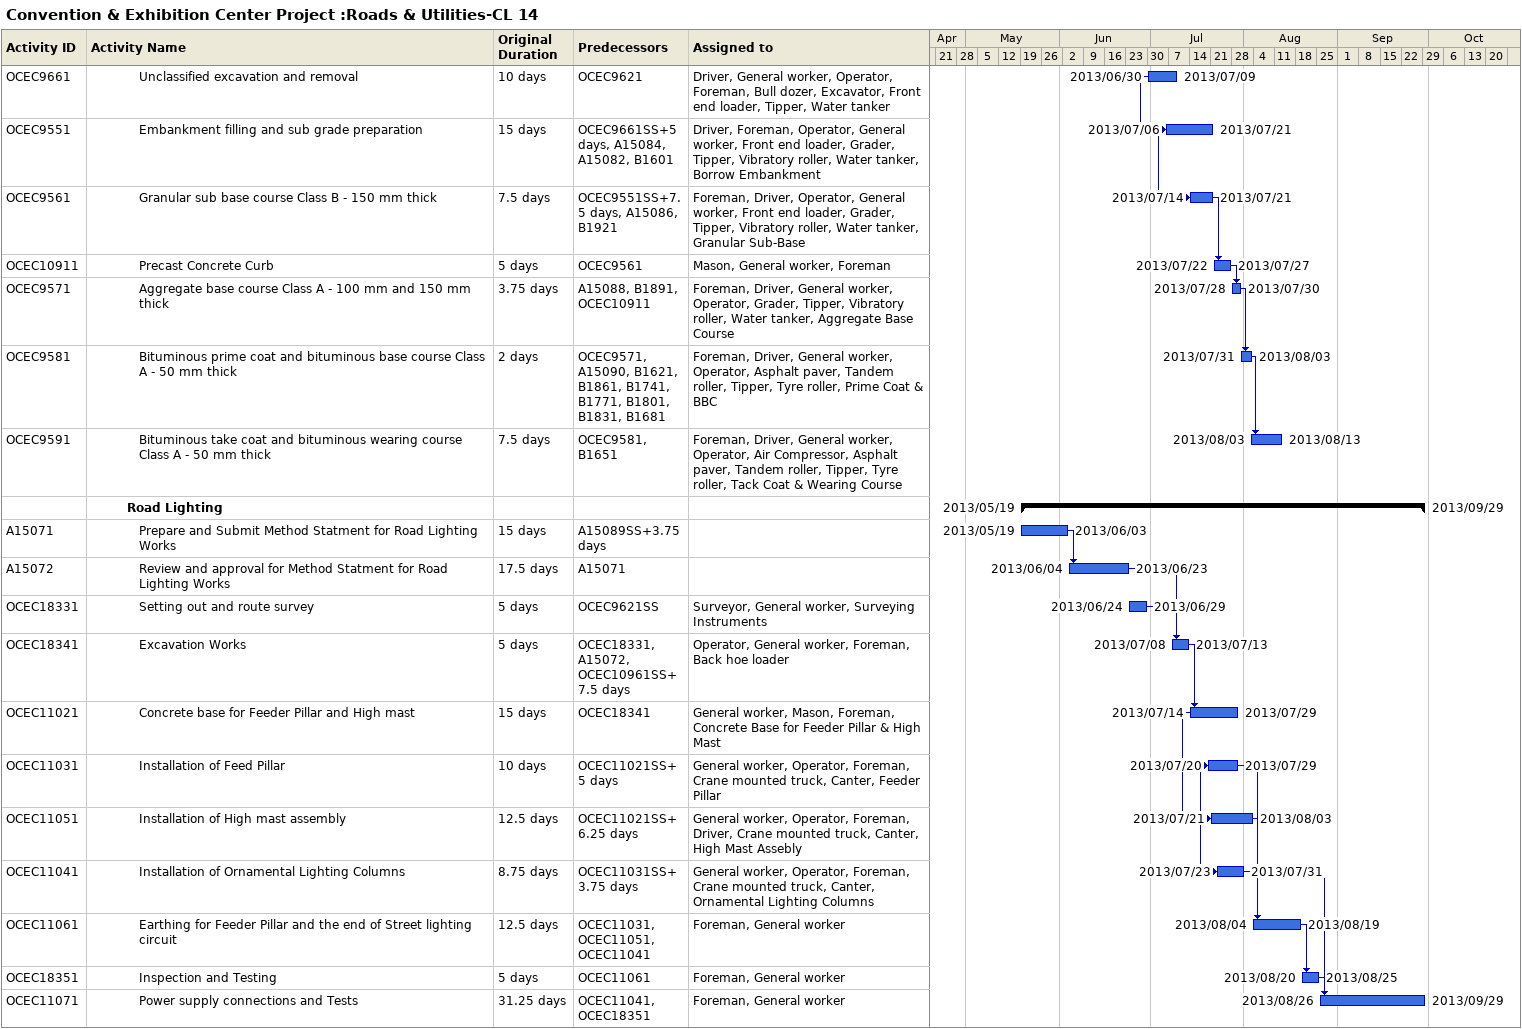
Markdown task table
Convention & Exhibition Center Project :Roads & Utilities-CL 14

| ID | Level | Task | Original duration | Start | Finish | Predecessors | Resources |
|---|---|---|---|---|---|---|---|
| OCEC9661 | 5 | Unclassified excavation and removal | 10d | 2013-06-30 | 2013-07-09 | OCEC9621 | Driver, General worker, Operator, Foreman, Bull dozer, Excavator, Front end loader, Tipper, Water tanker |
| OCEC9551 | 5 | Embankment filling and sub grade preparation | 15d | 2013-07-06 | 2013-07-21 | OCEC9661SS+5d, A15084, A15082, B1601 | Driver, Foreman, Operator, General worker, Front end loader, Grader, Tipper, Vibratory roller, Water tanker, Borrow Embankment |
| OCEC9561 | 5 | Granular sub base course Class B - 150 mm thick | 7.5d | 2013-07-14 | 2013-07-21 | OCEC9551SS+7.5d, A15086, B1921 | Foreman, Driver, Operator, General worker, Front end loader, Grader, Tipper, Vibratory roller, Water tanker, Granular Sub-Base |
| OCEC10911 | 5 | Precast Concrete Curb | 5d | 2013-07-22 | 2013-07-27 | OCEC9561 | Mason, General worker, Foreman |
| OCEC9571 | 5 | Aggregate base course Class A - 100 mm and 150 mm thick | 3.75d | 2013-07-28 | 2013-07-30 | A15088, B1891, OCEC10911 | Foreman, Driver, General worker, Operator, Grader, Tipper, Vibratory roller, Water tanker, Aggregate Base Course |
| OCEC9581 | 5 | Bituminous prime coat and bituminous base course Class A - 50 mm thick | 2d | 2013-07-31 | 2013-08-03 | OCEC9571, A15090, B1621, B1861, B1741, B1771, B1801, B1831, B1681 | Foreman, Driver, General worker, Operator, Asphalt paver, Tandem roller, Tipper, Tyre roller, Prime Coat & BBC |
| OCEC9591 | 5 | Bituminous take coat and bituminous wearing course Class A - 50 mm thick | 7.5d | 2013-08-03 | 2013-08-13 | OCEC9581, B1651 | Foreman, Driver, General worker, Operator, Air Compressor, Asphalt paver, Tandem roller, Tipper, Tyre roller, Tack Coat & Wearing Course |
|  | 4 | **Road Lighting** |  | 2013-05-19 | 2013-09-29 |  |  |
| A15071 | 5 | Prepare and Submit Method Statment for Road Lighting Works | 15d | 2013-05-19 | 2013-06-03 | A15089SS+3.75d |  |
| A15072 | 5 | Review and approval for Method Statment for Road Lighting Works | 17.5d | 2013-06-04 | 2013-06-23 | A15071 |  |
| OCEC18331 | 5 | Setting out and route survey | 5d | 2013-06-24 | 2013-06-29 | OCEC9621SS | Surveyor, General worker, Surveying Instruments |
| OCEC18341 | 5 | Excavation Works | 5d | 2013-07-08 | 2013-07-13 | OCEC18331, A15072, OCEC10961SS+7.5d | Operator, General worker, Foreman, Back hoe loader |
| OCEC11021 | 5 | Concrete base for Feeder Pillar and High mast | 15d | 2013-07-14 | 2013-07-29 | OCEC18341 | General worker, Mason, Foreman, Concrete Base for Feeder Pillar & High Mast |
| OCEC11031 | 5 | Installation of Feed Pillar | 10d | 2013-07-20 | 2013-07-29 | OCEC11021SS+5d | General worker, Operator, Foreman, Crane mounted truck, Canter, Feeder Pillar |
| OCEC11051 | 5 | Installation of High mast assembly | 12.5d | 2013-07-21 | 2013-08-03 | OCEC11021SS+6.25d | General worker, Operator, Foreman, Driver, Crane mounted truck, Canter, High Mast Assebly |
| OCEC11041 | 5 | Installation of Ornamental Lighting Columns | 8.75d | 2013-07-23 | 2013-07-31 | OCEC11031SS+3.75d | General worker, Operator, Foreman, Crane mounted truck, Canter, Ornamental Lighting Columns |
| OCEC11061 | 5 | Earthing for Feeder Pillar and the end of Street lighting circuit | 12.5d | 2013-08-04 | 2013-08-19 | OCEC11031, OCEC11051, OCEC11041 | Foreman, General worker |
| OCEC18351 | 5 | Inspection and Testing | 5d | 2013-08-20 | 2013-08-25 | OCEC11061 | Foreman, General worker |
| OCEC11071 | 5 | Power supply connections and Tests | 31.25d | 2013-08-26 | 2013-09-29 | OCEC11041, OCEC18351 | Foreman, General worker |
